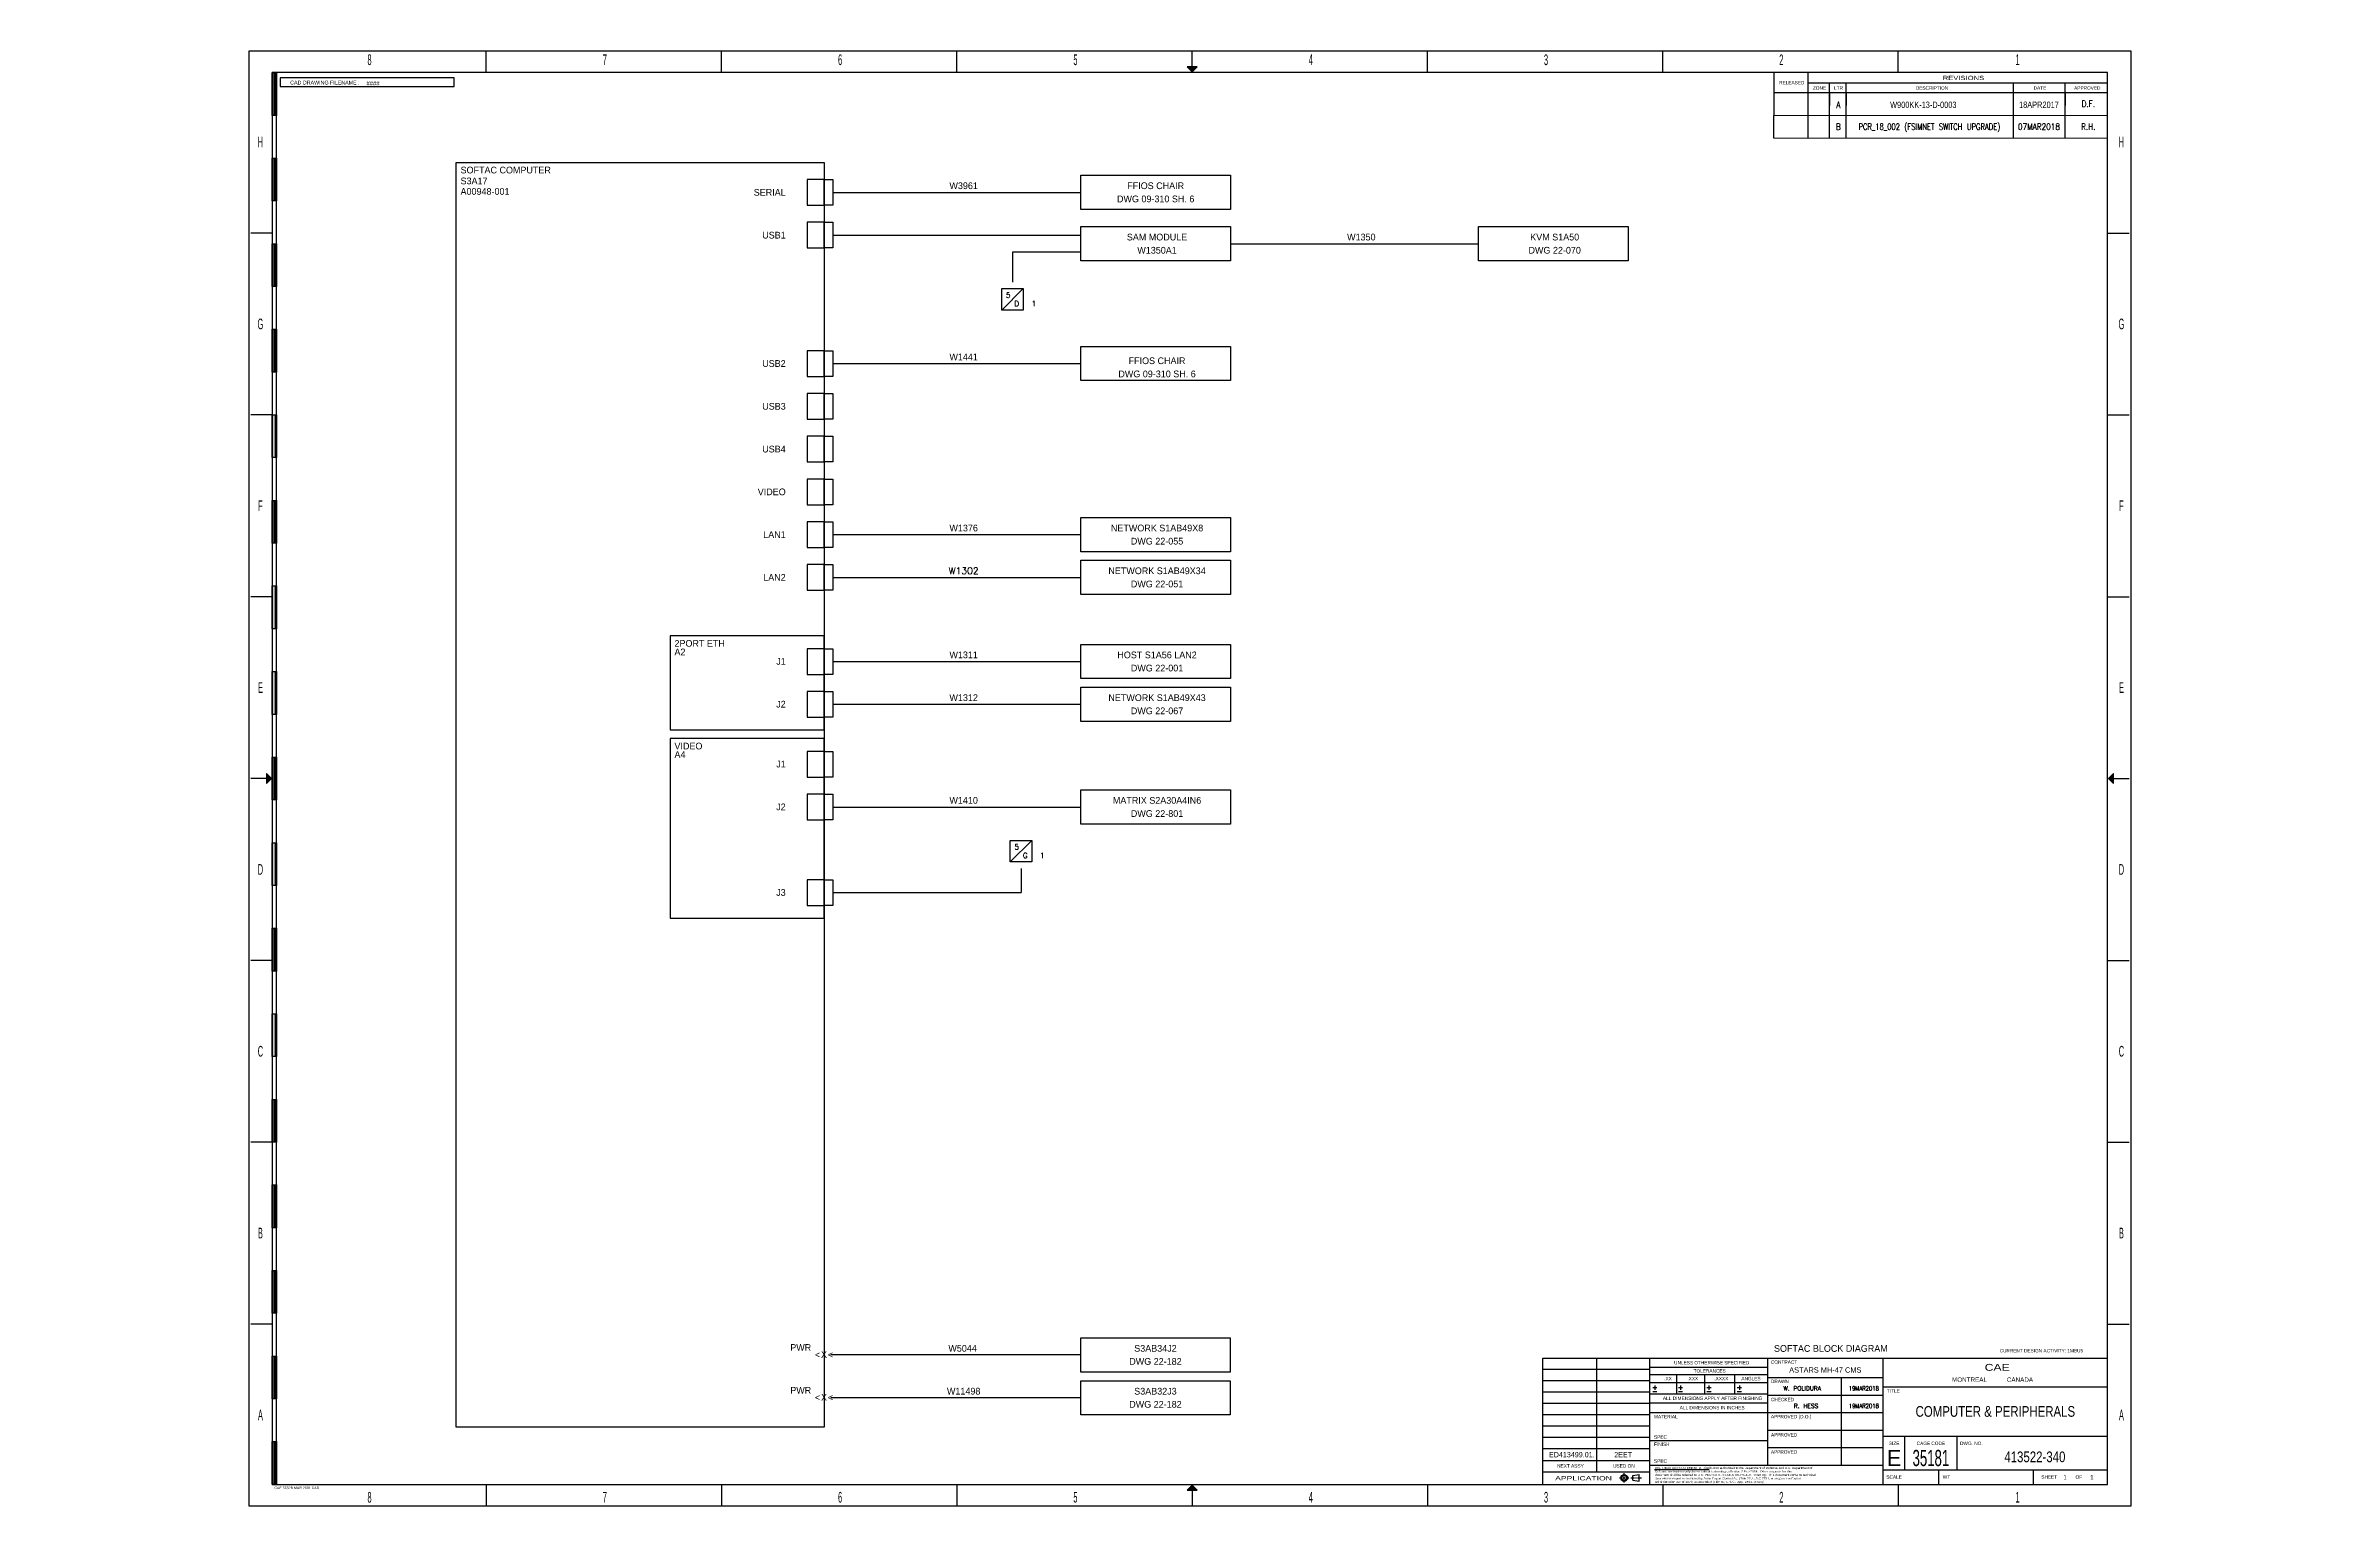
# Paper-space layout 'Layout1' of a CAD drawing. Header units: inches. Extents: x 0 to 16.7, y 0 to 10.7.
# The model-space entities are those that its viewports show. They can reach past a viewport. Long polylines and large blocks are cut down to what shows.
import ezdxf
from ezdxf.enums import TextEntityAlignment as Align

# ---------------------------------------------------------------- set-up
doc = ezdxf.new("R2010")
doc.units = ezdxf.units.IN
doc.header["$MEASUREMENT"] = 0
doc.linetypes.add('DGN5', pattern=[0.2574, 0.0858, -0.1716])
for name, color, linetype in [('1', 7, 'Continuous'), ('35', 7, 'Continuous'), ('Title', 6, 'Continuous'), ('Viewport', 2, 'Continuous')]:
    doc.layers.add(name, color=color, linetype=linetype)
doc.layers.get('Viewport').off()
doc.styles.add('dgn000', font='dgn000.shx')
doc.styles.add('dgn001', font='dgn001.shx')
doc.styles.add('dgn003', font='dgn003.shx')
doc.styles.add('dgn028', font='dgn028.shx')
doc.styles.add('dgn050', font='dgn050.shx')
doc.styles.add('dgn175', font='dgn175.shx')
doc.styles.add('SCHEMATIC', font='romans.shx', dxfattribs={"height": 0.125})
doc.styles.get("Standard").update_dxf_attribs({"font": 'txt.shx'})

# ---------------------------------------------------------------- blocks, each defined once
blk = doc.blocks.new('EFORM-W900KK-13-D-0003-0001')
at = {"layer": 'Title', "extrusion": (0, 0, -1)}
for points in [[(-0.1, 32), (-0.1, 33), (0, 33), (0, 32)], [(-0.1, 30), (-0.1, 31), (0, 31), (0, 30)], [(-0.1, 28), (-0.1, 29), (0, 29), (0, 28)], [(-0.1, 26), (-0.1, 27), (0, 27), (0, 26)], [(-0.1, 24), (-0.1, 25), (0, 25), (0, 24)], [(-0.1, 22), (-0.1, 23), (0, 23), (0, 22)], [(-0.1, 20), (-0.1, 21), (0, 21), (0, 20)], [(-0.1, 18), (-0.1, 19), (0, 19), (0, 18)], [(-0.1, 16), (-0.1, 17), (0, 17), (0, 16)], [(-0.1, 14), (-0.1, 15), (0, 15), (0, 14)], [(-0.1, 12), (-0.1, 13), (0, 13), (0, 12)], [(-0.1, 10), (-0.1, 11), (0, 11), (0, 10)], [(-0.1, 8), (-0.1, 9), (0, 9), (0, 8)], [(-0.1, 6), (-0.1, 7), (0, 7), (0, 6)], [(-0.1, 4), (-0.1, 5), (0, 5), (0, 4)], [(-0.1, 2), (-0.1, 3), (0, 3), (0, 2)], [(-0.1, 0), (-0.1, 1), (0, 1), (0, 0)]]:
    blk.add_hatch(color=256, dxfattribs=at).paths.add_polyline_path(points)
at = {"layer": 'Title'}
for points in [[(21.5, 33.02), (21.384, 33.136), (21.616, 33.136)], [(-0.136, 16.384), (-0.136, 16.616), (-0.02, 16.5)], [(43.036, 16.384), (42.92, 16.5), (43.036, 16.616)], [(21.384, -0.136), (21.5, -0.02), (21.616, -0.136)]]:
    blk.add_hatch(color=256, dxfattribs=at).paths.add_polyline_path(points)
for p, q in [((5, 33), (5, 33.5)), ((10.5, 33), (10.5, 33.5)), ((16, 33), (16, 33.5)), ((21.5, 33.136), (21.5, 33.5)), ((27, 33), (27, 33.5)), ((32.5, 33), (32.5, 33.5)), ((38, 33), (38, 33.5)), ((0.033, 33), (0.033, 32)), ((0.067, 33), (0.067, 32)), ((0.1, 0), (0.1, 33)), ((35.096, 33), (35.096, 32)), ((35.9, 32), (35.9, 33)), ((42.9, 32.749), (35.9, 32.749)), ((36.398, 32), (36.398, 32.749)), ((36.787, 32), (36.787, 32.749)), ((40.702, 32), (40.702, 32.749)), ((41.903, 32), (41.903, 32.749)), ((35.096, 32.531), (42.9, 32.531)), ((0.033, 31), (0.033, 30)), ((0.067, 31), (0.067, 30)), ((0, 29.25), (-0.5, 29.25)), ((0.033, 29), (0.033, 28)), ((0.067, 29), (0.067, 28)), ((42.9, 29.25), (43.4, 29.25)), ((43.02, 29.25), (43.4, 29.25)), ((0.033, 27), (0.033, 26)), ((0.067, 27), (0.067, 26)), ((0, 25), (-0.5, 25)), ((0.067, 25), (0.067, 24)), ((0.1, 25), (0.1, 24)), ((42.9, 25), (43.4, 25)), ((0.033, 23), (0.033, 22)), ((0.067, 23), (0.067, 22)), ((0.067, 21), (0.067, 20)), ((0.1, 21), (0.1, 20)), ((0, 20.75), (-0.5, 20.75)), ((42.9, 20.75), (43.4, 20.75)), ((0.067, 19), (0.067, 18)), ((0.1, 19), (0.1, 18)), ((0.033, 17), (0.033, 16)), ((0.067, 17), (0.067, 16)), ((-0.136, 16.5), (-0.5, 16.5)), ((43.036, 16.5), (43.4, 16.5)), ((0.067, 15), (0.067, 14)), ((0.1, 15), (0.1, 14)), ((0.033, 13), (0.033, 12)), ((0.067, 13), (0.067, 12)), ((0, 12.25), (-0.5, 12.25)), ((42.9, 12.25), (43.4, 12.25)), ((0.067, 11), (0.067, 10)), ((0.1, 11), (0.1, 10)), ((0.033, 9), (0.033, 8)), ((0.067, 9), (0.067, 8)), ((0, 8), (-0.5, 8)), ((42.9, 8), (43.4, 8)), ((0.033, 7), (0.033, 6)), ((0.067, 7), (0.067, 6)), ((0.033, 5), (0.033, 4)), ((0.067, 5), (0.067, 4)), ((0, 3.75), (-0.5, 3.75)), ((42.9, 3.75), (43.4, 3.75)), ((0.033, 3), (0.033, 2)), ((0.067, 3), (0.067, 2)), ((32.2, 2.685), (29.7, 2.685)), ((30.95, 2.95), (30.95, 0.291)), ((32.2, 0), (32.2, 2.95)), ((32.2, 2.74), (34.955, 2.74)), ((34.955, 0.45), (34.955, 2.95)), ((37.656, 0), (37.656, 2.95)), ((32.2, 2.42), (29.7, 2.42)), ((32.2, 2.155), (29.7, 2.155)), ((32.2, 2.57), (34.955, 2.57)), ((32.2, 2.38), (34.955, 2.38)), ((32.265, 2.264), (32.365, 2.264)), ((32.365, 2.164), (32.265, 2.164)), ((32.315, 2.314), (32.315, 2.214)), ((32.821, 2.57), (32.821, 2.12)), ((32.866, 2.264), (32.966, 2.264)), ((32.966, 2.164), (32.866, 2.164)), ((32.916, 2.314), (32.916, 2.214)), ((33.476, 2.57), (33.476, 2.12)), ((33.531, 2.264), (33.631, 2.264)), ((33.631, 2.164), (33.531, 2.164)), ((33.581, 2.314), (33.581, 2.214)), ((34.178, 2.57), (34.178, 2.12)), ((34.243, 2.264), (34.343, 2.264)), ((34.343, 2.164), (34.243, 2.164)), ((34.293, 2.314), (34.293, 2.214)), ((34.955, 2.5), (37.656, 2.5)), ((36.671, 2.5), (36.671, 0.45)), ((37.656, 2.28), (42.9, 2.28)), ((32.2, 1.891), (29.7, 1.891)), ((32.2, 1.626), (29.7, 1.626)), ((32.2, 2.12), (34.955, 2.12)), ((32.2, 1.91), (34.955, 1.91)), ((32.2, 1.68), (37.656, 1.68)), ((34.955, 2.09), (37.656, 2.09)), ((32.2, 1.361), (29.7, 1.361)), ((32.2, 1.096), (29.7, 1.096)), ((34.955, 1.27), (37.656, 1.27)), ((37.656, 1.13), (42.9, 1.13)), ((38.161, 0.34), (38.161, 1.13)), ((39.374, 1.13), (39.374, 0.34)), ((0.033, 1), (0.033, 0)), ((0.067, 1), (0.067, 0)), ((32.2, 0.831), (29.7, 0.831)), ((29.7, 0.561), (32.2, 0.561)), ((32.2, 1.03), (34.955, 1.03)), ((34.955, 0.86), (37.656, 0.86)), ((5, 0), (5, -0.5)), ((10.5, 0), (10.5, -0.5)), ((16, 0), (16, -0.5)), ((27, 0), (27, -0.5)), ((29.7, 0.291), (32.2, 0.291)), ((31.493, 0.154), (31.555, 0.154)), ((31.577, 0.154), (31.62, 0.154)), ((31.599, 0.198), (31.599, 0.26)), ((31.599, 0.132), (31.599, 0.176)), ((31.599, 0.048), (31.599, 0.111)), ((31.642, 0.154), (31.704, 0.154)), ((31.754, 0.154), (31.839, 0.154)), ((31.805, 0.208), (31.952, 0.234)), ((31.805, 0.1), (31.805, 0.208)), ((31.805, 0.1), (31.952, 0.074)), ((31.863, 0.154), (31.887, 0.154)), ((31.91, 0.154), (32.007, 0.154)), ((31.952, 0.074), (31.952, 0.234)), ((32.2, 0.45), (37.656, 0.45)), ((32.306, 0.353), (33.584, 0.353)), ((32.5, 0), (32.5, -0.5)), ((37.656, 0.34), (42.9, 0.34)), ((38, 0), (38, -0.5)), ((38.957, 0), (38.957, 0.34)), ((41.156, 0.34), (41.156, 0)), ((21.5, -0.136), (21.5, -0.5))]:
    blk.add_line(p, q, dxfattribs=at)
at = {"layer": 'Title', "flags": 128}
for points in [[(-0.55, -0.5), (43.45, -0.5), (43.45, 33.5), (-0.55, 33.5), (-0.55, -0.5)], [(0, 0), (42.9, 0), (42.9, 33), (0, 33), (0, 0)], [(0, 33), (0.1, 33), (0.1, 32), (0, 32), (0, 33)], [(0.183, 32.675), (4.25, 32.675), (4.25, 32.875), (0.183, 32.875), (0.183, 32.675)], [(21.5, 33.02), (21.616, 33.136), (21.384, 33.136), (21.5, 33.02)], [(0, 31), (0.1, 31), (0.1, 30), (0, 30), (0, 31)], [(0, 29), (0.1, 29), (0.1, 28), (0, 28), (0, 29)], [(0, 27), (0.1, 27), (0.1, 26), (0, 26), (0, 27)], [(0, 25), (0.1, 25), (0.1, 24), (0, 24), (0, 25)], [(0, 23), (0.1, 23), (0.1, 22), (0, 22), (0, 23)], [(0, 21), (0.1, 21), (0.1, 20), (0, 20), (0, 21)], [(0, 19), (0.1, 19), (0.1, 18), (0, 18), (0, 19)], [(-0.02, 16.5), (-0.136, 16.616), (-0.136, 16.384), (-0.02, 16.5)], [(0, 17), (0.1, 17), (0.1, 16), (0, 16), (0, 17)], [(42.92, 16.5), (43.036, 16.384), (43.036, 16.616), (42.92, 16.5)], [(0, 15), (0.1, 15), (0.1, 14), (0, 14), (0, 15)], [(0, 13), (0.1, 13), (0.1, 12), (0, 12), (0, 13)], [(0, 11), (0.1, 11), (0.1, 10), (0, 10), (0, 11)], [(0, 9), (0.1, 9), (0.1, 8), (0, 8), (0, 9)], [(0, 7), (0.1, 7), (0.1, 6), (0, 6), (0, 7)], [(0, 5), (0.1, 5), (0.1, 4), (0, 4), (0, 5)], [(0, 3), (0.1, 3), (0.1, 2), (0, 2), (0, 3)], [(29.7, 0), (29.7, 2.95), (42.9, 2.95)], [(0, 1), (0.1, 1), (0.1, 0), (0, 0), (0, 1)], [(21.5, -0.02), (21.384, -0.136), (21.616, -0.136), (21.5, -0.02)]]:
    blk.add_lwpolyline(points, dxfattribs=at)
at = {"layer": 'Title'}
for radius in [0.0802, 0.0541]:
    blk.add_circle((31.599, 0.154), radius, dxfattribs=at)
at = {"layer": '1', "insert": (2.2, 32.7), "char_height": 0.1, "attachment_point": 7, "style": 'dgn003'}
blk.add_mtext('####', dxfattribs=at)
at = {"layer": 'Title'}
for s, height, style, width, p in [('8', 0.25, 'dgn000', 0.500016, (2.272, 33.3)), ('7', 0.25, 'dgn000', 0.500016, (7.772, 33.3)), ('6', 0.25, 'dgn000', 0.500016, (13.272, 33.3)), ('5', 0.25, 'dgn000', 0.500016, (18.772, 33.3)), ('4', 0.25, 'dgn000', 0.500016, (24.272, 33.3)), ('3', 0.25, 'dgn000', 0.500016, (29.772, 33.3)), ('2', 0.25, 'dgn000', 0.500016, (35.272, 33.3)), ('1', 0.25, 'dgn000', 0.500016, (40.793, 33.3)), ('RELEASED', 0.08, 'dgn000', 1.000008, (35.516, 32.765)), ('ZONE', 0.08, 'dgn000', 0.999992, (36.165, 32.64)), ('REVISIONS', 0.1, 'dgn000', 1.331087, (39.529, 32.875)), ('DATE', 0.08, 'dgn000', 0.999992, (41.318, 32.64)), ('H', 0.25, 'dgn000', 0.500016, (-0.278, 31.375)), ('H', 0.25, 'dgn000', 0.500016, (43.222, 31.375)), ('G', 0.25, 'dgn000', 0.500016, (-0.278, 27.125)), ('G', 0.25, 'dgn000', 0.500016, (43.222, 27.125)), ('F', 0.25, 'dgn000', 0.500016, (-0.278, 22.875)), ('F', 0.25, 'dgn000', 0.500016, (43.222, 22.875)), ('E', 0.25, 'dgn000', 0.500016, (-0.278, 18.625)), ('E', 0.25, 'dgn000', 0.500016, (43.222, 18.625)), ('E', 0.25, 'dgn000', 0.500016, (43.222, 18.625)), ('D', 0.25, 'dgn000', 0.500016, (-0.278, 14.375)), ('D', 0.25, 'dgn000', 0.500016, (43.222, 14.375)), ('C', 0.25, 'dgn000', 0.500016, (-0.278, 10.125)), ('C', 0.25, 'dgn000', 0.500016, (43.222, 10.125)), ('B', 0.25, 'dgn000', 0.500016, (-0.278, 5.875)), ('B', 0.25, 'dgn000', 0.500016, (43.222, 5.875)), ('CAE', 0.16, 'dgn000', 1.330983, (40.318, 2.737)), ('MONTREAL', 0.1, 'dgn000', 1.099996, (39.67, 2.45)), ('CANADA', 0.1, 'dgn000', 1.09999, (40.85, 2.45)), ('A', 0.25, 'dgn000', 0.500016, (-0.278, 1.625)), ('ALL DIMENSIONS APPLY AFTER FINISHING', 0.08, 'dgn000', 0.874997, (33.667, 2.015)), ('A', 0.25, 'dgn000', 0.500016, (43.222, 1.625)), ('35181', 0.38, 'dgn001', 0.605262, (38.768, 0.618)), ('APPLICATION', 0.1, 'dgn000', 1.5, (30.649, 0.145)), ('8', 0.25, 'dgn000', 0.500016, (2.272, -0.3)), ('7', 0.25, 'dgn000', 0.500016, (7.772, -0.3)), ('6', 0.25, 'dgn000', 0.500016, (13.272, -0.3)), ('5', 0.25, 'dgn000', 0.500016, (18.772, -0.3)), ('4', 0.25, 'dgn000', 0.500016, (24.272, -0.3)), ('3', 0.25, 'dgn000', 0.500016, (29.772, -0.3)), ('2', 0.25, 'dgn000', 0.500016, (35.272, -0.3)), ('1', 0.25, 'dgn000', 0.500016, (40.793, -0.3))]:
    blk.add_text(s, height=height, dxfattribs=dict(at, style=style, width=width)).set_placement(p, align=Align.MIDDLE_CENTER)
for s, height, style, p in [('CAD DRAWING FILENAME :', 0.09, 'dgn000', (1.229, 32.766)), ('LTR', 0.08, 'dgn000', (36.608, 32.64)), ('DESCRIPTION', 0.08, 'dgn000', (38.793, 32.64)), ('APPROVED', 0.08, 'dgn000', (42.424, 32.64)), ('UNLESS OTHERWISE SPECIFIED', 0.08, 'dgn000', (33.644, 2.845)), ('TOLERANCES', 0.08, 'dgn000', (33.597, 2.655)), ('.XX', 0.08, 'dgn000', (32.625, 2.475)), ('.XXX', 0.08, 'dgn000', (33.203, 2.475)), ('.XXXX', 0.08, 'dgn000', (33.869, 2.475)), ('ANGLES', 0.08, 'dgn000', (34.562, 2.475)), ('D71-E001', 0.0001, 'dgn175', (35.031, 2.45)), ('ALL DIMENSIONS IN INCHES', 0.08, 'dgn000', (33.655, 1.795)), ('E', 0.38, 'dgn001', (37.909, 0.618)), ('NEXT ASSY', 0.08, 'dgn000', (30.343, 0.434)), ('USED ON', 0.08, 'dgn000', (31.593, 0.434))]:
    blk.add_text(s, height=height, dxfattribs=dict(at, style=style)).set_placement(p, align=Align.MIDDLE_CENTER)
at = {"layer": 'Title', "style": 'dgn000'}
for s, height, width, p in [('CONTRACT', 0.08, 1.000008, (35.03, 2.9)), ('MATERIAL', 0.08, 1.000008, (32.297, 1.625)), ('CHECKED', 0.08, 1.000008, (35.03, 2.025)), ('SPEC', 0.08, 1.000008, (32.297, 1.15)), ('SPEC', 0.08, 1.000008, (32.297, 0.587)), ('FINISH', 0.08, 1.000008, (32.297, 0.981)), ('Administration Act of 1979, as amended (Title 50, U.S.C., App. 2401, et seq.)', 0.0476, 1.176471, (32.32, 0.084)), ('document shall be referred to U.S. PEO STRI - SFAE-STRI-PS-E-V.  Warning:  This document contains technical', 0.0476, 1.176471, (32.32, 0.247)), ('data whose export is restricted by Arms-Export Control Act (Title 22, U.S.C 2751, et seq.) or the Export', 0.0476, 1.176471, (32.32, 0.165)), ('DISTRIBUTION STATEMENT D. Distribution authorized to the Department of Defense and U.S. Department of', 0.0476, 1.176471, (32.32, 0.41)), ('Defense contractors only due to critical technology, effective 2 Feb 2004.  Other requests for this', 0.0476, 1.176471, (32.32, 0.328))]:
    blk.add_text(s, height=height, dxfattribs=dict(at, width=width)).set_placement(p, align=Align.TOP_LEFT)
for s, height, p in [('DRAWN', 0.08, (35.03, 2.45)), ('TITLE', 0.08, (37.741, 2.225)), ('APPROVED (D.O.)', 0.08, (35.03, 1.625)), ('APPROVED', 0.08, (35.03, 1.2)), ('APPROVED', 0.08, (35.03, 0.8)), ('DWG. NO.', 0.08, (39.45, 1)), ('CAE 5652B MAR 2001 CAD', 0.06, (0.049, -0.05))]:
    blk.add_text(s, height=height, dxfattribs=at).set_placement(p, align=Align.TOP_LEFT)
at = {"layer": 'Title', "style": 'dgn000', "width": 1.000008}
blk.add_text('SIZE', height=0.08, dxfattribs=at).set_placement((37.909, 1), align=Align.TOP_CENTER)
at = {"layer": 'Title', "style": 'dgn000'}
blk.add_text('CAGE CODE', height=0.08, dxfattribs=at).set_placement((38.768, 1), align=Align.TOP_CENTER)
for s, width, p in [('SCALE', 1.000008, (37.727, 0.175)), ('WT', 1.000015, (39.044, 0.175)), ('SHEET', 1.000008, (41.35, 0.175)), ('OF', 1.000015, (42.149, 0.175))]:
    blk.add_text(s, height=0.08, dxfattribs=dict(at, width=width)).set_placement(p, align=Align.MIDDLE_LEFT)
blk = doc.blocks.new('EFORM-Default')
at = {"layer": 'Title'}
blk.add_blockref('EFORM-W900KK-13-D-0003-0001', (0, 0), dxfattribs=at)
blk = doc.blocks.new('A$C2A7E3BBA')
at = {"layer": 'Title', "lineweight": 5, "style": 'dgn000'}
blk.add_text('CURRENT DESIGN ACTIVITY: 1MBU5', height=0.08, dxfattribs=at).set_placement((-2.526, 0.217), align=Align.TOP_LEFT)
blk = doc.blocks.new('A$C53BA6FAA')
at = {"layer": 'Title'}
blk.add_blockref('A$C2A7E3BBA', (0, 0), dxfattribs=at)
blk = doc.blocks.new('DESTINATION')
blk.add_line((-0.25, -0.25), (0.25, 0.25))
blk.add_lwpolyline([(-0.25, 0.25), (0.25, 0.25), (0.25, -0.25), (-0.25, -0.25)], close=True)
at = {"style": 'SCHEMATIC'}
for tag, p in [('H', (-0.1, 0.1)), ('V', (0.1, -0.1)), ('S', (0.5, -0.1))]:
    blk.add_attdef(tag, text='', height=0.125, dxfattribs=at).set_placement(p, align=Align.MIDDLE_CENTER)

msp = doc.modelspace()

# ---------------------------------------------------------------- linework, layer by layer
at = {"lineweight": 0}
for p, q in [((35.096, 32), (42.9, 32)), ((35.096, 31.469), (42.9, 31.469))]:
    msp.add_line(p, q, dxfattribs=at)
at = {"color": 7}
for p, q in [((13.1, 30.2), (18.9, 30.2)), ((13.1, 29.2), (18.9, 29.2)), ((13.1, 29.2), (18.9, 29.2)), ((22.395, 29), (28.195, 29)), ((22.395, 29), (28.195, 29)), ((13.1, 22.2), (18.9, 22.2)), ((13.1, 21.2), (18.9, 21.2)), ((13.1, 19.234), (18.9, 19.234)), ((13.1, 19.234), (18.9, 19.234)), ((13.1, 18.234), (18.9, 18.234)), ((13.1, 18.234), (18.9, 18.234)), ((13.1, 15.834), (18.9, 15.834))]:
    msp.add_line(p, q, dxfattribs=at)
for p, q in [((18.9, 28.8), (17.3, 28.8)), ((17.3, 28.8), (17.3, 28.1)), ((13.1, 26.2), (18.9, 26.2)), ((17.5, 14.4), (17.5, 13.834)), ((18.896, 3.427), (22.391, 3.427)), ((18.896, 2.627), (18.896, 3.427)), ((22.391, 3.427), (22.391, 2.627)), ((18.896, 3.027), (13.054, 3.027)), ((22.391, 2.627), (18.896, 2.627)), ((18.896, 2.425), (22.391, 2.425)), ((18.896, 1.625), (18.896, 2.425)), ((22.391, 2.425), (22.391, 1.625)), ((18.896, 2.025), (13.054, 2.025)), ((22.391, 1.625), (18.896, 1.625))]:
    msp.add_line(p, q)
at = {"color": 7, "flags": 128}
for points in [[(4.3, 30.9), (12.9, 30.9), (12.9, 1.337), (4.3, 1.337), (4.3, 30.9)], [(12.9, 30.5), (13.1, 30.5), (13.1, 29.9), (12.9, 29.9), (12.9, 30.5)], [(18.9, 30.6), (22.395, 30.6), (22.395, 29.8), (18.9, 29.8), (18.9, 30.6)], [(12.9, 29.5), (13.1, 29.5), (13.1, 28.9), (12.9, 28.9), (12.9, 29.5)], [(18.9, 29.4), (22.395, 29.4), (22.395, 28.6), (18.9, 28.6), (18.9, 29.4)], [(18.9, 29.4), (22.395, 29.4), (22.395, 28.6), (18.9, 28.6), (18.9, 29.4)], [(28.195, 29.4), (31.691, 29.4), (31.691, 28.6), (28.195, 28.6), (28.195, 29.4)], [(28.195, 29.4), (31.691, 29.4), (31.691, 28.6), (28.195, 28.6), (28.195, 29.4)], [(12.9, 26.5), (13.1, 26.5), (13.1, 25.9), (12.9, 25.9), (12.9, 26.5)], [(12.9, 25.5), (13.1, 25.5), (13.1, 24.9), (12.9, 24.9), (12.9, 25.5)], [(12.9, 24.5), (13.1, 24.5), (13.1, 23.9), (12.9, 23.9), (12.9, 24.5)], [(12.9, 23.5), (13.1, 23.5), (13.1, 22.9), (12.9, 22.9), (12.9, 23.5)], [(12.9, 22.5), (13.1, 22.5), (13.1, 21.9), (12.9, 21.9), (12.9, 22.5)], [(18.9, 22.6), (22.395, 22.6), (22.395, 21.8), (18.9, 21.8), (18.9, 22.6)], [(12.9, 21.5), (13.1, 21.5), (13.1, 20.9), (12.9, 20.9), (12.9, 21.5)], [(18.9, 21.6), (22.395, 21.6), (22.395, 20.8), (18.9, 20.8), (18.9, 21.6)], [(12.9, 19.534), (13.1, 19.534), (13.1, 18.934), (12.9, 18.934), (12.9, 19.534)], [(12.9, 19.534), (13.1, 19.534), (13.1, 18.934), (12.9, 18.934), (12.9, 19.534)], [(18.9, 19.634), (22.395, 19.634), (22.395, 18.834), (18.9, 18.834), (18.9, 19.634)], [(18.9, 19.634), (22.395, 19.634), (22.395, 18.834), (18.9, 18.834), (18.9, 19.634)], [(12.9, 18.534), (13.1, 18.534), (13.1, 17.934), (12.9, 17.934), (12.9, 18.534)], [(12.9, 18.534), (13.1, 18.534), (13.1, 17.934), (12.9, 17.934), (12.9, 18.534)], [(18.9, 18.634), (22.395, 18.634), (22.395, 17.834), (18.9, 17.834), (18.9, 18.634)], [(18.9, 18.634), (22.395, 18.634), (22.395, 17.834), (18.9, 17.834), (18.9, 18.634)], [(12.9, 17.134), (13.1, 17.134), (13.1, 16.534), (12.9, 16.534), (12.9, 17.134)], [(12.9, 16.134), (13.1, 16.134), (13.1, 15.534), (12.9, 15.534), (12.9, 16.134)], [(18.9, 16.234), (22.395, 16.234), (22.395, 15.434), (18.9, 15.434), (18.9, 16.234)], [(12.9, 14.134), (13.1, 14.134), (13.1, 13.534), (12.9, 13.534), (12.9, 14.134)]]:
    msp.add_lwpolyline(points, dxfattribs=at)
for points in [[(12.9, 30.5), (12.5, 30.5), (12.5, 29.9), (12.9, 29.9)], [(12.9, 29.5), (12.5, 29.5), (12.5, 28.9), (12.9, 28.9)], [(12.9, 26.5), (12.5, 26.5), (12.5, 25.9), (12.9, 25.9)], [(12.9, 25.5), (12.5, 25.5), (12.5, 24.9), (12.9, 24.9)], [(12.9, 24.5), (12.5, 24.5), (12.5, 23.9), (12.9, 23.9)], [(12.9, 23.5), (12.5, 23.5), (12.5, 22.9), (12.9, 22.9)], [(12.9, 22.5), (12.5, 22.5), (12.5, 21.9), (12.9, 21.9)], [(12.9, 21.5), (12.5, 21.5), (12.5, 20.9), (12.9, 20.9)], [(12.9, 19.837), (9.3, 19.837), (9.3, 17.637), (12.9, 17.637)], [(12.9, 19.534), (12.5, 19.534), (12.5, 18.934), (12.9, 18.934)], [(12.9, 19.534), (12.5, 19.534), (12.5, 18.934), (12.9, 18.934)], [(12.9, 18.534), (12.5, 18.534), (12.5, 17.934), (12.9, 17.934)], [(12.9, 18.534), (12.5, 18.534), (12.5, 17.934), (12.9, 17.934)], [(12.9, 17.437), (9.3, 17.437), (9.3, 13.237), (12.9, 13.237)], [(12.9, 17.134), (12.5, 17.134), (12.5, 16.534), (12.9, 16.534)], [(12.9, 16.134), (12.5, 16.134), (12.5, 15.534), (12.9, 15.534)], [(12.9, 14.134), (12.5, 14.134), (12.5, 13.534), (12.9, 13.534)]]:
    msp.add_lwpolyline(points, close=True)
at = {"flags": 128}
msp.add_lwpolyline([(18.9, 26.6), (22.395, 26.6), (22.395, 25.8), (18.9, 25.8), (18.9, 26.6)], dxfattribs=at)
at = {"layer": '35'}
for p, q in [((35.096, 31.469), (35.096, 32)), ((35.9, 31.469), (35.9, 32)), ((36.398, 31.469), (36.398, 32)), ((36.787, 31.469), (36.787, 32)), ((40.702, 31.469), (40.702, 32)), ((41.903, 31.469), (41.903, 32))]:
    msp.add_line(p, q, dxfattribs=at)
at = {"layer": '35', "color": 7}
msp.add_line((13.1, 13.834), (17.5, 13.834), dxfattribs=at)
at = {"layer": 'Title'}
for p, q in [((35.096, 32.531), (42.9, 32.531)), ((35.096, 32.531), (42.9, 32.531)), ((36.398, 32.531), (36.398, 32.23)), ((36.787, 32.531), (36.787, 32.23)), ((41.903, 32.531), (41.903, 32.23))]:
    msp.add_line(p, q, dxfattribs=at)

# ---------------------------------------------------------------- block references
for p, values in [((17.3, 27.7), {'H': '5', 'V': 'D', 'S': '1'}), ((17.5, 14.8), {'H': '5', 'V': 'G', 'S': '1'})]:
    msp.add_blockref('DESTINATION', p).add_auto_attribs(values)
for name, p in [('EFORM-Default', (0, 0)), ('A$C53BA6FAA', (42.9, 2.95))]:
    msp.add_blockref(name, p, dxfattribs=at)

# ---------------------------------------------------------------- texts
at = {"lineweight": 0, "width": 0.833333}
for s, p in [('D.F.', (42.448, 32.271)), ('B', (36.605, 31.735)), ('07MAR2018', (41.294, 31.735)), ('R.H.', (42.448, 31.735))]:
    msp.add_text(s, height=0.15, dxfattribs=at).set_placement(p, align=Align.MIDDLE_CENTER)
at = {"lineweight": 0, "width": 0.790062}
msp.add_text('PCR_18_002 (FSIMNET SWITCH UPGRADE)', height=0.14685, rotation=360, dxfattribs=at).set_placement((38.733, 31.735), align=Align.MIDDLE_CENTER)
at = {"linetype": 'DGN5', "lineweight": 13, "style": 'dgn050'}
for s, p in [('SOFTAC COMPUTER', (4.4, 30.8)), ('A00948-001', (4.4, 30.3))]:
    msp.add_text(s, height=0.157, dxfattribs=at).set_placement(p, align=Align.TOP_LEFT)
at = {"style": 'dgn050'}
for s, p in [('S3A17', (4.4, 30.546)), ('A2', (9.4, 19.537)), ('A2', (9.4, 19.537)), ('2PORT ETH', (9.4, 19.737)), ('A4', (9.4, 17.137)), ('VIDEO', (9.4, 17.337))]:
    msp.add_text(s, height=0.157, dxfattribs=at).set_placement(p, align=Align.TOP_LEFT)
at = {"color": 7, "style": 'dgn050'}
for s, p in [('SERIAL', (12, 30.2)), ('USB1', (12, 29.2)), ('USB2', (12, 26.2)), ('USB3', (12, 25.2)), ('USB4', (12, 24.2)), ('VIDEO', (12, 23.2)), ('LAN1', (12, 22.2)), ('LAN2', (12, 21.2))]:
    msp.add_text(s, height=0.157, dxfattribs=at).set_placement(p, align=Align.MIDDLE_RIGHT)
for s, height, style, p in [('W3961', 0.157, 'dgn050', (16.16, 30.355)), ('W1350', 0.157, 'dgn050', (25.455, 29.155)), ('W1441', 0.157, 'dgn050', (16.16, 26.355)), ('W1376', 0.157, 'dgn050', (16.16, 22.355)), ('W1311', 0.157, 'dgn050', (16.16, 19.39)), ('W1312', 0.157, 'dgn050', (16.16, 18.39)), ('W1410', 0.157, 'dgn050', (16.16, 15.99)), ('PWR', 0.156, 'dgn003', (12.352, 3.201)), ('W5044', 0.157, 'dgn050', (16.135, 3.182)), ('S3AB34J2', 0.157, 'dgn000', (20.643, 3.181)), ('<', 0.156, 'dgn050', (12.747, 3.033)), ('X', 0.156, 'dgn003', (12.895, 3.036)), ('<', 0.156, 'dgn050', (13.046, 3.033)), ('DWG 22-182', 0.157, 'dgn000', (20.643, 2.875)), ('PWR', 0.156, 'dgn003', (12.352, 2.201)), ('W11498', 0.157, 'dgn050', (16.16, 2.18)), ('S3AB32J3', 0.157, 'dgn000', (20.643, 2.179)), ('<', 0.156, 'dgn050', (12.747, 2.033)), ('X', 0.156, 'dgn003', (12.895, 2.036)), ('<', 0.156, 'dgn050', (13.046, 2.033)), ('DWG 22-182', 0.157, 'dgn000', (20.643, 1.873))]:
    msp.add_text(s, height=height, dxfattribs=dict(style=style)).set_placement(p, align=Align.MIDDLE_CENTER)
msp.add_text('W1302', height=0.157).set_placement((16.16, 21.355), align=Align.MIDDLE_CENTER)
at = {"style": 'dgn050'}
for s, p in [('J1', (12, 19.237)), ('J1', (12, 19.237)), ('J2', (12, 18.237)), ('J2', (12, 18.237)), ('J1', (12, 16.837)), ('J2', (12, 15.837)), ('J3', (12, 13.837))]:
    msp.add_text(s, height=0.157, dxfattribs=at).set_placement(p, align=Align.MIDDLE_RIGHT)
at = {"color": 7, "style": 'dgn000'}
msp.add_text('SOFTAC BLOCK DIAGRAM', height=0.157, dxfattribs=at).set_placement((36.43, 3.1), align=Align.CENTER)
at = {"color": 7, "style": 'dgn050'}
for s, height, p in [('ASTARS MH-47 CMS', 0.125, (36.3, 2.675)), ('1 ', 0.1, (41.925, 0.17)), ('1 ', 0.1, (42.55, 0.17))]:
    msp.add_text(s, height=height, dxfattribs=at).set_placement(p, align=Align.MIDDLE_CENTER)
at = {"color": 7}
for s, p in [('W. POLIDURA  ', (35.85, 2.245)), ('R. HESS', (35.85, 1.835))]:
    msp.add_text(s, height=0.1, dxfattribs=at).set_placement(p, align=Align.MIDDLE_CENTER)
at = {"color": 7, "width": 0.849999}
for p in [(37.2, 2.245), (37.2, 1.835)]:
    msp.add_text('19MAR2018', height=0.1, dxfattribs=at).set_placement(p, align=Align.MIDDLE_CENTER)
at = {"color": 7, "style": 'dgn050'}
for s, height, width, p in [(' COMPUTER & PERIPHERALS ', 0.25, 0.8, (40.275, 1.707)), ('ED413499.01.', 0.125, 0.799998, (30.375, 0.696)), ('2EET', 0.125, 0.799998, (31.575, 0.696)), ('   413522-340', 0.25, 0.8, (41.087, 0.645))]:
    msp.add_text(s, height=height, dxfattribs=dict(at, width=width)).set_placement(p, align=Align.MIDDLE_CENTER)
at = {"lineweight": 0, "insert": (36.605, 32.246), "char_height": 0.15, "attachment_point": 5, "line_spacing_factor": 0.6}
msp.add_mtext('\\Fsimplex;\\H1x;\\W0.833333;A', dxfattribs=at)
at = {"lineweight": 0, "insert": (38.591, 32.246), "char_height": 0.15, "attachment_point": 5, "rotation": 360, "line_spacing_factor": 0.6, "style": 'dgn028'}
msp.add_mtext('\\H1x;\\W0.790062;W900KK-13-D-0003', dxfattribs=at)
at = {"lineweight": 0, "insert": (41.294, 32.246), "char_height": 0.15, "attachment_point": 5, "line_spacing_factor": 0.6, "style": 'dgn028'}
msp.add_mtext('\\H1x;\\W0.833333;18APR2017', dxfattribs=at)
at = {"char_height": 0.157, "line_spacing_factor": 1.175159, "style": 'dgn000'}
for s, insert, attachment_point in [('FFIOS CHAIR\\PDWG 09-310 SH. 6', (20.648, 30.2), 5), ('SAM MODULE\\PW1350A1', (20.68, 29), 5), ('FFIOS CHAIR\\PDWG 09-310 SH. 6', (20.68, 25.876), 8), ('HOST S1A56 LAN2\\PDWG 22-001', (20.68, 19.234), 5), ('NETWORK S1AB49X43\\PDWG 22-067', (20.68, 18.234), 5), ('MATRIX S2A30A4IN6\\PDWG 22-801', (20.68, 15.834), 5)]:
    msp.add_mtext(s, dxfattribs=dict(at, insert=insert, attachment_point=attachment_point))
at = {"char_height": 0.157, "attachment_point": 5, "line_spacing_factor": 1.175159, "style": 'dgn000'}
for s, insert, width in [('KVM S1A50\\PDWG 22-070', (29.975, 29), 1.77368), ('KVM S1A50\\PDWG 22-070', (29.975, 29), 1.77368), ('NETWORK S1AB49X8\\PDWG 22-055', (20.68, 22.2), 3.93182), ('NETWORK S1AB49X34\\PDWG 22-051', (20.68, 21.2), 3.93182)]:
    msp.add_mtext(s, dxfattribs=dict(at, insert=insert, width=width))

psp = doc.layouts.get("Layout1")

# ---------------------------------------------------------------- viewports
at = {"layer": 'Viewport'}
psp.add_viewport(center=(8.352, 5.352), size=(16.681, 10.68127), view_center_point=(21.45, 16.5), view_height=34.2527, dxfattribs=at)

doc.saveas('drawing.dxf')
